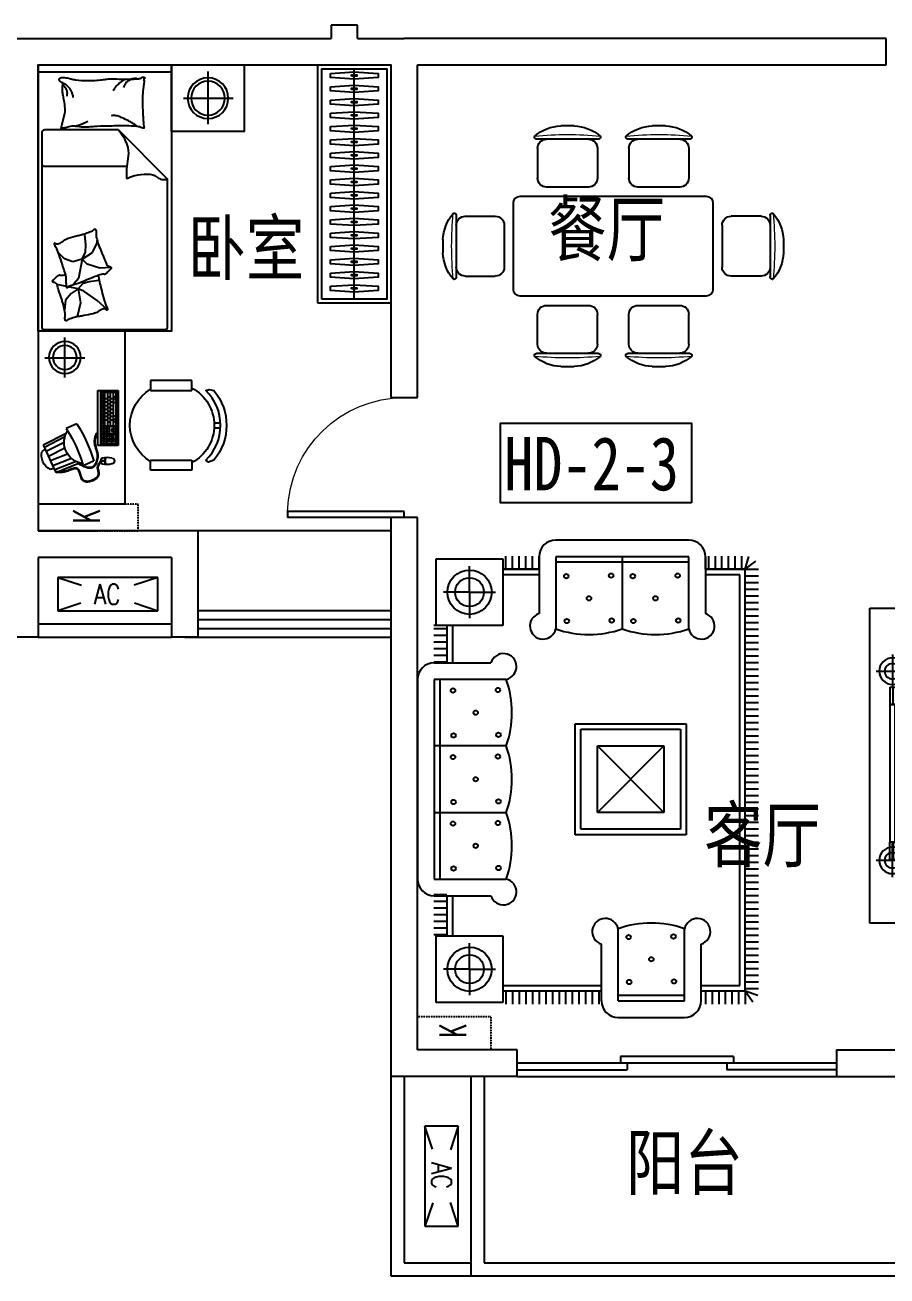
# Model space of a CAD drawing. Extents: x 4672755 to 4700405, y -995504 to -977404.
# Drawn here: x 4680655 to 4687134, y -995504 to -986104 of the extents above; entities that cross this region are included whole.
import ezdxf

# ---------------------------------------------------------------- set-up
doc = ezdxf.new("R2010")
doc.units = 0
doc.header["$MEASUREMENT"] = 0
doc.linetypes.add('DASH', pattern=[0.35, 0.25, -0.1])
doc.linetypes.add('DASHED', pattern=[0.75, 0.5, -0.25])
doc.layers.get('0').update_dxf_attribs({"linetype": 'CONTINUOUS'})
for name, color, linetype in [('BATH', 8, 'CONTINUOUS'), ('FUR', 8, 'CONTINUOUS'), ('FURN', 8, 'CONTINUOUS'), ('Furniture(家具)', 8, 'CONTINUOUS'), ('KTIAO', 124, 'CONTINUOUS'), ('WALL', 2, 'CONTINUOUS'), ('WINDOW', 4, 'CONTINUOUS'), ('家具示意', 8, 'CONTINUOUS'), ('文字注明', 211, 'CONTINUOUS'), ('空调示意', 40, 'CONTINUOUS')]:
    doc.layers.add(name, color=color, linetype=linetype)
doc.layers.add('文字标注', color=121, linetype='CONTINUOUS', lineweight=0)
doc.styles.add('-黑体', font='simhei.ttf', dxfattribs={"width": 0.8})
doc.styles.add('DIM_FONT', font='SIMPLEX.shx', dxfattribs={"width": 0.8})
doc.styles.add('HZ', font='txt', dxfattribs={"bigfont": 'hztxt'})

# ---------------------------------------------------------------- blocks, each defined once
blk = doc.blocks.new('A$C74D928BD')
at = {"layer": 'WINDOW'}
for p, q in [((1625, 100), (775, 100)), ((775, 100), (775, 50)), ((1625, 100), (1625, 50)), ((2400, 50), (0, 50)), ((0, 0), (825, 0)), ((825, 50), (825, 0)), ((1575, 50), (1575, 0)), ((2400, 0), (1575, 0))]:
    blk.add_line(p, q, dxfattribs=at)
blk = doc.blocks.new('A$C04A21AEC')
at = {"layer": '家具示意'}
for p, q in [((500, 550), (0, 550)), ((0, 550), (0, 0)), ((500, 0), (500, 550)), ((250, 459.6), (250, 85.7)), ((50.4, 275), (444.8, 275)), ((500, 0), (0, 0))]:
    blk.add_line(p, q, dxfattribs=at)
for radius in [153, 127.5]:
    blk.add_circle((250, 275), radius, dxfattribs=at)
blk = doc.blocks.new('A$C42A94E56')
at = {"layer": 'KTIAO', "linetype": 'DASH', "ltscale": 0.5}
for p, q in [((749.7, 199.9), (0, 199.9)), ((0, 199.9), (0, 0)), ((749.7, 0), (749.7, 199.9)), ((0, 0), (749.7, 0))]:
    blk.add_line(p, q, dxfattribs=at)
at = {"layer": 'KTIAO', "linetype": 'DASH', "ltscale": 0.5, "style": 'HZ', "width": 0.6}
blk.add_text('K', height=200, rotation=90, dxfattribs=at).set_placement((461.4, 57.2))
blk = doc.blocks.new('A$C6C2E2F88')
at = {"layer": '家具示意'}
for p, q in [((489, 610), (505, 636)), ((358, 434), (456, 625)), ((387, 445), (475, 616)), ((433, 451), (510, 600)), ((456, 625), (489, 610)), ((481, 444), (552, 581)), ((489, 610), (650, 536)), ((530, 422), (587, 565)), ((567, 390), (629, 546)), ((592, 352), (663, 530)), ((650, 536), (659, 566)), ((650, 536), (683, 521)), ((278, 344), (318, 433)), ((683, 521), (603, 322)), ((589, 205), (628, 292)), ((0, 170), (0, 0)), ((460, 170), (0, 170)), ((10, 145), (10, 15)), ((450, 145), (10, 145)), ((15, 140), (15, 120)), ((35, 140), (15, 140)), ((35, 120), (15, 120)), ((15, 112), (15, 20)), ((295, 112), (15, 112)), ((35, 140), (35, 120)), ((129, 140), (50, 140)), ((50, 140), (50, 120)), ((129, 120), (50, 120)), ((66, 112), (66, 89)), ((70, 120), (70, 140)), ((89, 120), (89, 140)), ((95, 112), (95, 89)), ((109, 120), (109, 140)), ((125, 112), (125, 89)), ((129, 120), (129, 140)), ((135, 120), (135, 140)), ((210, 140), (135, 140)), ((210, 120), (135, 120)), ((154, 120), (154, 140)), ((155, 112), (155, 89)), ((174, 120), (174, 140)), ((185, 112), (185, 89)), ((194, 120), (194, 140)), ((210, 120), (210, 140)), ((215, 112), (215, 89)), ((216, 120), (216, 140)), ((295, 140), (216, 140)), ((295, 120), (216, 120)), ((236, 120), (236, 140)), ((244, 112), (244, 89)), ((256, 120), (256, 140)), ((275, 120), (275, 140)), ((295, 140), (295, 120)), ((295, 112), (295, 20)), ((362, 140), (298, 140)), ((298, 140), (298, 120)), ((362, 120), (298, 120)), ((298, 112), (298, 20)), ((362, 112), (298, 112)), ((319, 120), (319, 140)), ((319, 75), (319, 112)), ((341, 120), (341, 140)), ((341, 75), (341, 112)), ((362, 120), (362, 140)), ((362, 20), (362, 112)), ((445, 140), (365, 140)), ((365, 120), (365, 140)), ((445, 120), (365, 120)), ((365, 20), (365, 112)), ((445, 112), (365, 112)), ((369, 134), (369, 136)), ((369, 136), (376, 136)), ((376, 134), (369, 134)), ((376, 136), (376, 134)), ((385, 38), (385, 112)), ((392, 120), (392, 140)), ((395, 134), (395, 136)), ((395, 136), (403, 136)), ((403, 134), (395, 134)), ((403, 136), (403, 134)), ((405, 20), (405, 112)), ((418, 120), (418, 140)), ((422, 134), (422, 136)), ((422, 136), (429, 136)), ((429, 134), (422, 134)), ((425, 20), (425, 112)), ((429, 136), (429, 134)), ((445, 120), (445, 140)), ((445, 20), (445, 112)), ((450, 15), (450, 145)), ((460, 0), (460, 170)), ((586, 109), (586, 141)), ((589, 109), (589, 141)), ((10, 15), (450, 15)), ((15, 89), (295, 89)), ((15, 66), (295, 66)), ((15, 43), (295, 43)), ((15, 20), (295, 20)), ((52, 89), (52, 66)), ((52, 43), (52, 20)), ((66, 66), (66, 43)), ((72, 43), (72, 20)), ((81, 89), (81, 66)), ((95, 66), (95, 43)), ((99, 43), (99, 20)), ((111, 89), (111, 66)), ((125, 66), (125, 43)), ((141, 89), (141, 66)), ((155, 66), (155, 43)), ((171, 89), (171, 66)), ((185, 66), (185, 43)), ((201, 89), (201, 66)), ((211, 43), (211, 20)), ((215, 66), (215, 43)), ((230, 89), (230, 66)), ((238, 43), (238, 20)), ((244, 66), (244, 43)), ((258, 43), (258, 20)), ((260, 89), (260, 66)), ((298, 94), (362, 94)), ((298, 75), (362, 75)), ((298, 38), (362, 38)), ((298, 20), (362, 20)), ((319, 20), (319, 57)), ((319, 57), (341, 57)), ((341, 20), (341, 57)), ((365, 94), (445, 94)), ((365, 75), (425, 75)), ((365, 57), (445, 57)), ((365, 38), (425, 38)), ((365, 20), (445, 20)), ((0, 0), (460, 0))]:
    blk.add_line(p, q, dxfattribs=at)
for centre, radius, start, end in [((539, 506), 134, 26.4316, 104.5007), ((939, 1383), 1135, 236.8118, 237.8699), ((433, 274), 177, 115.0885, 123.292), ((939, 1383), 1135, 237.8699, 253.0624), ((433, 274), 177, 15.8439, 115.0885), ((900, 1296), 1135, 236.8499, 254.0825), ((433, 274), 177, 7.6403, 15.8439), ((939, 1383), 1135, 253.0624, 254.0825), ((744, 95), 187, 168.5569, 193.4476), ((588, 42), 67.3, 91.2769, 116.4315), ((588, 42), 64.3, 62.1238, 117.8762), ((571, 130), 10, 100.7151, 168.5569), ((588, 42), 99.3, 79.2849, 100.7151), ((588, 42), 67.3, 63.5685, 88.7231), ((604, 130), 10, 11.4431, 79.2849), ((431, 95), 187, 346.5524, 11.4431), ((588, 57), 25.6, 192.6804, 347.3196)]:
    blk.add_arc(centre, radius, start, end, dxfattribs=at)
for points, knots in [([(587, 144), (592, 148), (598, 153), (608, 161), (614, 165), (623, 170), (627, 172), (633, 173), (634, 174), (638, 174), (639, 174), (642, 175), (643, 175), (648, 174), (651, 174), (656, 173), (659, 172), (666, 171), (671, 170), (680, 167), (684, 167), (690, 166), (692, 166), (695, 166), (697, 166), (702, 167), (705, 168), (711, 170), (715, 172), (721, 176), (724, 179), (733, 188), (739, 195), (748, 211), (752, 220), (757, 238), (759, 247), (759, 261), (759, 266), (757, 276), (755, 280), (752, 285), (752, 287), (750, 289), (749, 290), (747, 293), (744, 294), (740, 298), (737, 299), (729, 304), (723, 306), (710, 311), (703, 313), (690, 317), (683, 319), (673, 323), (669, 324), (663, 328), (660, 329), (657, 333), (655, 334), (653, 337), (652, 338), (651, 340), (650, 341), (649, 345), (648, 347), (648, 353), (648, 355), (648, 361), (648, 364), (650, 373), (652, 380), (656, 393), (659, 400), (664, 413), (667, 420), (670, 430), (671, 433), (673, 439), (673, 442), (676, 451), (677, 457), (679, 474), (680, 485), (680, 502), (680, 508), (680, 514)], [0, 0, 0, 0, 18.799562, 18.799562, 37.599123, 37.599123, 49.848351, 49.848351, 55.477294, 55.477294, 59.685352, 59.685352, 63.89341, 63.89341, 72.309527, 72.309527, 80.725643, 80.725643, 94.051618, 94.051618, 107.377593, 107.377593, 113.652762, 113.652762, 118.046775, 118.046775, 129.16993, 129.16993, 140.293086, 140.293086, 151.416241, 151.416241, 174.692741, 174.692741, 197.969241, 197.969241, 221.245741, 221.245741, 236.248425, 236.248425, 251.251108, 251.251108, 255.661667, 255.661667, 260.072226, 260.072226, 268.893345, 268.893345, 277.714463, 277.714463, 296.396354, 296.396354, 315.078244, 315.078244, 333.760135, 333.760135, 345.970968, 345.970968, 355.998234, 355.998234, 362.995963, 362.995963, 367.636565, 367.636565, 372.277166, 372.277166, 381.438127, 381.438127, 390.599087, 390.599087, 399.760047, 399.760047, 418.320442, 418.320442, 436.880837, 436.880837, 455.441233, 455.441233, 463.908402, 463.908402, 472.375571, 472.375571, 489.309909, 489.309909, 523.178586, 523.178586, 542.475868, 542.475868, 542.475868, 542.475868]), ([(592, 141), (597, 146), (602, 150), (611, 157), (615, 160), (623, 165), (627, 166), (633, 168), (635, 169), (639, 169), (640, 169), (643, 170), (645, 170), (649, 169), (651, 169), (655, 168), (657, 168), (663, 166), (667, 165), (675, 164), (678, 163), (685, 162), (688, 161), (693, 161), (695, 161), (699, 161), (701, 162), (704, 162), (706, 163), (712, 165), (717, 168), (726, 174), (730, 178), (738, 186), (742, 191), (748, 201), (751, 207), (756, 218), (759, 224), (762, 236), (763, 242), (764, 253), (765, 259), (764, 270), (762, 275), (760, 282), (759, 285), (756, 289), (755, 290), (753, 293), (752, 294), (748, 298), (745, 300), (737, 305), (732, 308), (721, 312), (716, 314), (705, 318), (699, 319), (688, 323), (683, 324), (675, 327), (671, 329), (666, 332), (663, 333), (660, 336), (659, 337), (658, 339), (657, 339), (656, 341), (656, 341), (655, 343), (655, 343), (654, 346), (654, 347), (653, 351), (653, 353), (653, 357), (653, 359), (654, 366), (655, 371), (658, 381), (660, 387), (664, 398), (666, 404), (669, 413), (671, 417), (673, 424), (674, 427), (676, 432), (677, 435), (678, 439), (678, 441), (680, 448), (681, 452), (683, 465), (684, 473), (685, 494), (685, 508), (685, 521)], [1.931725, 1.931725, 1.931725, 1.931725, 19.71024, 19.71024, 35.134556, 35.134556, 47.432363, 47.432363, 56.272423, 56.272423, 59.54149, 59.54149, 66.079623, 66.079623, 72.617756, 72.617756, 79.155889, 79.155889, 91.154885, 91.154885, 101.093182, 101.093182, 111.031478, 111.031478, 116.460985, 116.460985, 121.485576, 121.485576, 126.510167, 126.510167, 141.20371, 141.20371, 155.897253, 155.897253, 170.590796, 170.590796, 185.28434, 185.28434, 199.977883, 199.977883, 214.671426, 214.671426, 229.364969, 229.364969, 244.058512, 244.058512, 251.391566, 251.391566, 256.732702, 256.732702, 262.073837, 262.073837, 272.756108, 272.756108, 288.204107, 288.204107, 303.652106, 303.652106, 319.100106, 319.100106, 334.548105, 334.548105, 345.454369, 345.454369, 356.360633, 356.360633, 361.894987, 361.894987, 365.361224, 365.361224, 368.82746, 368.82746, 372.293697, 372.293697, 379.596356, 379.596356, 386.899014, 386.899014, 394.201673, 394.201673, 409.771935, 409.771935, 425.342197, 425.342197, 440.912459, 440.912459, 450.999629, 450.999629, 459.675979, 459.675979, 465.748145, 465.748145, 471.820312, 471.820312, 483.964645, 483.964645, 508.253312, 508.253312, 550.069326, 550.069326, 550.069326, 550.069326]), ([(349, 170), (363, 187), (371, 190), (389, 195), (400, 197), (415, 199), (419, 200), (428, 200), (431, 200), (437, 200), (440, 199), (445, 199), (447, 198), (454, 197), (459, 196), (472, 192), (481, 189), (499, 183), (509, 180), (523, 177), (527, 176), (536, 175), (540, 175), (555, 175), (565, 176), (586, 180), (596, 183), (611, 190), (617, 193), (627, 200), (631, 204), (635, 210), (637, 212), (639, 216), (641, 219), (643, 224), (643, 227), (644, 234), (644, 239), (643, 248), (643, 253), (640, 263), (638, 269), (631, 285), (626, 296), (615, 314), (611, 322), (606, 329)], [0.275808, 0.275808, 0.275808, 0.275808, 24.067555, 24.067555, 56.307513, 56.307513, 71.071237, 71.071237, 82.794805, 82.794805, 90.521159, 90.521159, 98.247513, 98.247513, 113.700221, 113.700221, 142.151154, 142.151154, 170.602086, 170.602086, 183.588955, 183.588955, 195.23744, 195.23744, 222.409198, 222.409198, 249.580957, 249.580957, 269.207454, 269.207454, 285.208602, 285.208602, 293.184931, 293.184931, 302.693087, 302.693087, 312.201243, 312.201243, 327.763573, 327.763573, 343.325903, 343.325903, 358.888233, 358.888233, 390.653992, 390.653992, 411.559998, 411.559998, 411.559998, 411.559998]), ([(356, 170), (357, 172), (358, 173), (362, 177), (364, 179), (368, 182), (369, 183), (372, 184), (373, 185), (376, 186), (377, 186), (379, 187), (379, 187), (380, 187), (381, 187), (382, 188), (383, 188), (387, 189), (389, 189), (395, 191), (399, 192), (411, 194), (419, 195), (430, 195), (433, 195), (438, 195), (441, 194), (447, 193), (452, 192), (460, 190), (465, 189), (474, 186), (479, 185), (491, 181), (499, 178), (514, 174), (522, 172), (532, 171), (535, 170), (540, 170), (543, 170), (549, 170), (554, 170), (566, 171), (574, 172), (590, 176), (597, 178), (611, 184), (618, 188), (628, 195), (632, 198), (637, 203), (638, 205), (641, 209), (642, 210), (643, 213), (644, 214), (646, 219), (647, 222), (649, 228), (649, 231), (649, 238), (649, 241), (648, 249), (647, 255), (644, 265), (642, 271), (638, 282), (635, 287), (629, 301), (624, 309), (616, 322), (613, 327), (611, 332)], [1.794737, 1.794737, 1.794737, 1.794737, 4.340011, 4.340011, 9.758947, 9.758947, 14.015114, 14.015114, 18.271281, 18.271281, 22.527447, 22.527447, 24.13165, 24.13165, 25.735853, 25.735853, 28.944258, 28.944258, 35.361068, 35.361068, 48.19469, 48.19469, 73.861932, 73.861932, 84.279576, 84.279576, 92.130886, 92.130886, 106.909868, 106.909868, 121.68885, 121.68885, 136.467832, 136.467832, 161.092405, 161.092405, 181.592394, 181.592394, 189.981221, 189.981221, 195.430603, 195.430603, 207.246608, 207.246608, 227.325201, 227.325201, 247.403793, 247.403793, 267.482386, 267.482386, 281.085462, 281.085462, 288.538162, 288.538162, 293.465442, 293.465442, 298.392722, 298.392722, 308.247282, 308.247282, 318.101842, 318.101842, 327.956402, 327.956402, 343.666384, 343.666384, 359.376366, 359.376366, 375.086349, 375.086349, 397.824415, 397.824415, 411.559998, 411.559998, 411.559998, 411.559998])]:
    blk.add_open_spline(points, degree=3, knots=knots, dxfattribs=at)
blk = doc.blocks.new('A$C7D7A3CEF')
at = {"layer": '家具示意'}
for p, q in [((152.8, 299.9), (152.8, 0)), ((300, 150), (0, 150))]:
    blk.add_line(p, q, dxfattribs=at)
for radius in [120, 90]:
    blk.add_circle((150, 150), radius, dxfattribs=at)
blk = doc.blocks.new('A$C6465327B')
at = {"layer": '家具示意'}
for p, q in [((0, 260), (0, 572.3)), ((0, 572.3), (76.2, 572.3)), ((76.2, 572.3), (76.2, 260)), ((674.7, 572.3), (598.5, 572.3)), ((598.5, 572.3), (598.5, 260)), ((674.7, 260), (674.7, 572.3)), ((76.2, 260), (0, 260)), ((598.5, 260), (674.7, 260)), ((319.3, 92.9), (319.3, 45.3)), ((355.4, 92.9), (355.4, 45.3))]:
    blk.add_line(p, q, dxfattribs=at)
blk.add_lwpolyline([(598.7, 155.5, -0.423227), (76, 155.5), (68.1, 129.3), (76, 94.4, 0.361278), (598.7, 94.4), (614.5, 134.5)], format="xyb", close=True, dxfattribs=at)
for start, end in [(31.07619, 148.92381), (208.05345, 331.94655)]:
    blk.add_arc((337.3, 408.9), 316.6, start, end, dxfattribs=at)
blk = doc.blocks.new('A$C367E6596')
at = {"layer": '家具示意'}
for p, q in [((0, 1947.6), (1000, 1947.6)), ((602.6, 1511.5), (45.8, 1511.5)), ((602.6, 1511.5), (971.6, 1141.7)), ((25.8, 1491.5), (25.8, 32.2)), ((45.8, 1238.9), (664.4, 1238.9)), ((971.6, 32.2), (971.6, 1141.7)), ((349.4, 727), (344.5, 730)), ((356.6, 647.7), (349.4, 727)), ((407, 589.6), (443.4, 662.5)), ((443.4, 662.5), (442.3, 681.9)), ((196.2, 543.7), (149.8, 590.5)), ((328.4, 540.9), (354.8, 592.6)), ((328.4, 540.9), (407, 589.6)), ((354.8, 592.6), (356.6, 647.7)), ((260.6, 521.7), (196.2, 543.7)), ((328.4, 540.9), (260.6, 521.7)), ((328.4, 540.9), (301, 394.1)), ((366.5, 501.8), (328.4, 540.9)), ((462.1, 473.1), (366.5, 501.8)), ((545.3, 477.3), (462.1, 473.1)), ((301, 394.1), (268.9, 356.7)), ((383.2, 372.5), (455.4, 382.3)), ((213.5, 335.7), (138.8, 351.4)), ((245.7, 282.4), (203.5, 233.5)), ((299.3, 317.6), (225.1, 333.2)), ((299.3, 317.6), (245.7, 282.4)), ((268.9, 356.7), (261.2, 347.7)), ((299.3, 317.6), (336.2, 360.5)), ((299.3, 317.6), (316, 213)), ((342.2, 299.7), (299.3, 317.6)), ((336.2, 360.5), (383.2, 372.5)), ((441.2, 231.2), (342.2, 299.7)), ((203.5, 233.5), (197.3, 159.5)), ((316, 213), (292.8, 107.7)), ((518.8, 161.1), (441.2, 231.2)), ((45.8, 12.2), (951.6, 12.2))]:
    blk.add_line(p, q, dxfattribs=at)
blk.add_lwpolyline([(0, 0), (0, 2000), (1000, 2000), (1000, 0)], close=True, dxfattribs=at)
for points in [[(185.1, 1866.4, -0.263368), (157.1, 1885.2, -0.494818), (166.3, 1903.9, -0.049225), (184, 1905.7, -0.036831), (207.6, 1903.9, -0.031893), (245.6, 1895.8, 0.035782), (279.5, 1888.8, 0.032941), (369.2, 1882.9, 0.026564), (480.4, 1888.8, 0.017905), (517.9, 1894.2, -0.033397), (538.1, 1896.4, -0.03204), (575.2, 1895.7, 0.018442), (639.5, 1892.7, 0.010837), (704.3, 1893.4, 0.014624), (752.2, 1896.4, 0.111249), (774.7, 1903.7, -0.153708), (791.6, 1907.7, -0.076444), (799.1, 1906, -0.215512), (801, 1903.9, -0.585858), (798.4, 1900.9, 0.363489), (793.5, 1898.3, 0.191716), (793.4, 1886.8, -0.129675), (795.4, 1870.1, -0.01735), (792.4, 1853.3, 0.019326), (789.8, 1838.2, 0.018818), (783.1, 1769.9, 0.021828), (782.2, 1710.6, 0.006204), (783.6, 1676.8, 0.001963), (789.8, 1569.9, 0.028341), (794, 1533.8, -0.117014), (793.5, 1524.9, -0.36606), (792.1, 1523.9, -0.03973), (778.5, 1526.7, -0.048309), (764.7, 1532.2, 0.062981), (754.1, 1536.1, 0.04058), (730.7, 1539.5, 0.014345), (663.9, 1541.7, 0.005484), (538.5, 1541, 0.007153), (442.3, 1538, 0.008762), (399.8, 1535.3, -0.008153), (354.1, 1532.4, -0.06251), (297, 1536.8, 0.078669), (251.4, 1538.8, 0.047825), (229, 1534.1, -0.034494), (198.2, 1526.7, -0.023571), (172.9, 1523.7, -0.510228), (171.9, 1524.9), (179.4, 1554.9), (200.1, 1637.4, 0.073041), (202.1, 1657, 0.023305), (196.3, 1718.1, 0.018299), (192.3, 1741, -0.01097), (184.9, 1779, -0.042281), (182, 1813.3, -0.027201), (184.9, 1866.7)], [(658.9, 1892.6, 0.027842), (635.2, 1882, 0.048685), (622.6, 1873.9, 0.023666), (594.7, 1849.5, 0.031223), (575.7, 1828.9, 0.046801), (570.6, 1821.2, 0.023191), (562.5, 1804.5)], [(740.9, 1898.3, 0.088153), (706.4, 1894.8, 0.088153), (675.2, 1879.5, 0.077547), (653.6, 1857.9, 0.077547), (639.5, 1830.7)], [(183.4, 1850.4, -0.05369), (197.6, 1837.4, -0.070312), (205.7, 1825.1, -0.015448), (209.5, 1816.6, -0.013244), (213.2, 1806.3, -0.082127), (216.2, 1788.3, -0.064164), (213.2, 1765.1)], [(184.9, 1866.4, -0.077379), (219.7, 1841.1, -0.077379), (245.2, 1806.3, -0.047525), (255.1, 1781.7, -0.047525), (260.2, 1755.7)], [(744.7, 1538, 0.016108), (705.8, 1564.2, 0.024599), (679, 1579.3, 0.009477), (629.9, 1602.6, 0.015937), (600.1, 1614.9, 0.072521), (583.7, 1618.5, 0.033339), (547.5, 1618.7)], [(275.5, 1539.5, 0.009729), (302.8, 1548.5, 0.009729), (329.7, 1558.6, 0.007971), (351.4, 1567.7, 0.007971), (372.9, 1577.4)], [(602.6, 1511.5, -0.085272), (665.9, 1401.4, -0.124044), (675.2, 1313.8), (661.5, 1218.4), (663.3, 1145.9)], [(663.3, 1145.9, -0.027362), (701.8, 1162.3, -0.040834), (728.9, 1169.7, -0.038441), (816.6, 1179.2, -0.076528), (860.7, 1173.9, -0.103649), (888.2, 1159.5, 0.093398), (918.4, 1143, 0.072727), (940.5, 1139.2, 0.052315), (971.6, 1141.7)], [(450.3, 418.6, 0.025626), (451.8, 409.2, 0.0108), (476.4, 303.3, 0.00456), (495.4, 231.5, 0.01125), (504.1, 202.6, 0.069394), (511.7, 186.8, -0.079756), (518.1, 173, -0.106399), (518.8, 161.1, -0.328642), (515.8, 158.2, -0.299547), (510.8, 160.5, 0.189917), (504.1, 165.5, 0.033518), (496, 167.1, 0.075627), (492.4, 167, 0.053489), (485.9, 165.2, 0.017838), (467.6, 157, 0.038394), (447.1, 144.9, -0.059529), (433.5, 137.6, -0.035943), (411.9, 131, -0.011245), (341.4, 116.2, -0.006203), (309.2, 110.7, 0.010783), (290.6, 107.3, 0.019485), (279.8, 104.6, 0.005062), (238.4, 92.3, 0.101392), (217.2, 80.7, -0.223768), (206.1, 77.7, -0.25558), (202.7, 80.5, -0.081563), (199.7, 93.3, -0.071805), (200.7, 107, 0.069985), (201.8, 121, 0.03546), (195.4, 169.3, 0.029432), (180.3, 226, 0.001554), (171.1, 253.5, -0.00152), (161.6, 281.6, -0.004735), (152.3, 310.7, 0.00382), (140.8, 346.8, 0.296001), (116.5, 366.4, -0.649774), (110.7, 384.1, -0.02319), (114.7, 387.4, 0.0288), (117.9, 390.1, 0.005727), (123, 394.9, -0.004358), (129.6, 401.3, -0.027528), (144.1, 413.8, -0.046214), (153.8, 419.8, -0.194121), (167.3, 421, 0.133719), (186.6, 420.3, 0.005779), (204.6, 424.8, 0.008882)]]:
    blk.add_lwpolyline(points, format="xyb", dxfattribs=at)
blk.add_lwpolyline([(395.4, 749, 0.101392), (415.7, 762.2, -0.223768), (426.5, 766, -0.25558), (430.2, 763.5, -0.081563), (434.2, 750.9, -0.071805), (434.2, 737.3, 0.069985), (434.1, 723.2, 0.03546), (444.2, 675.5, 0.029432), (463.7, 620.2, 0.001554), (475, 593.4, -0.00152), (486.5, 566.1, -0.004735), (498, 537.8, 0.00382), (512.3, 502.7, 0.296001), (538, 485, -0.649774), (545.1, 467.8, -0.02319), (541.4, 464.3, 0.0288), (538.4, 461.3, 0.005727), (533.8, 456.1, -0.004358), (527.7, 449.2, -0.027528), (514.1, 435.7, -0.046214), (504.9, 428.9, -0.194121), (491.5, 426.8, 0.133719), (472.3, 425.9, 0.011505), (437.3, 413.9, 0.008882), (392.6, 396.5, 0.012426), (335.7, 371.4, -0.033612), (314.2, 363.1), (267.8, 348.5), (232, 337.2, 0.224341), (220.4, 326.5, -0.722772), (213.3, 326.9, -0.103513), (213.2, 330, 0.053465), (213.5, 335.7, 0.030109), (211.3, 354.4, -0.031436), (209.2, 372.3, -0.05324), (209.9, 384.4, 0.05518), (210.5, 396.1, 0.056271), (207, 416.7, 0.0108), (174.3, 520.4, 0.00456), (149.8, 590.5, 0.01125), (139, 618.7, 0.069394), (130.2, 633.8, -0.079756), (122.8, 647.1, -0.106399), (121.2, 658.9, -0.328642), (123.9, 662.1, -0.299547), (129.1, 660.1, 0.189917), (136.1, 655.7, 0.033518), (144.3, 654.7, 0.075627), (148, 655, 0.053489), (154.3, 657.4, 0.017838), (171.9, 667, 0.038394), (191.4, 680.6, -0.059529), (204.4, 688.9, -0.035943), (225.4, 697.2, -0.011245), (294.6, 717.2, -0.006203), (326.3, 725.3, 0.010783), (344.5, 730, 0.019485), (355.2, 733.5, 0.005062)], format="xyb", close=True, dxfattribs=at)
for centre, start, end in [((45.8, 1491.5), 90, 180), ((45.8, 1258.9), 180, 270), ((45.8, 32.2), 180, 270), ((951.6, 32.2), 270, 0)]:
    blk.add_arc(centre, 20, start, end, dxfattribs=at)
at = {"layer": '家具示意', "style": 'DIM_FONT', "width": 0.8, "flags": 9}
for tag in ['YSIZE', 'XSIZE']:
    blk.add_attdef(tag, (0, 2000), '', height=0.5, dxfattribs=at)
blk = doc.blocks.new('A$C31840BCA')
at = {"layer": 'FUR'}
for p, q in [((300.1, 2366.9), (0.1, 2366.9)), ((0.1, 2366.9), (0.1, 0)), ((300.1, 0), (300.1, 2366.9)), ((131.2, 2020.4), (131.2, 1770.6)), ((252.3, 1893.6), (7.7, 1893.6)), ((105.3, 1767.4), (60.3, 1750.2)), ((60.3, 1750.2), (60.3, 1669)), ((105.3, 1774.6), (105.3, 1644.6)), ((150.3, 1774.5), (105.3, 1774.6)), ((126.7, 1774.6), (126.6, 1644.6)), ((150.3, 1774.5), (150.3, 1644.5)), ((105.3, 1651.7), (60.3, 1669)), ((75.3, 1644.6), (75, 609.6)), ((75.3, 1644.6), (150.3, 1644.5)), ((150.3, 1644.5), (105.3, 1644.6)), ((112.9, 1644.6), (112.6, 609.6)), ((150.3, 1644.5), (150, 609.5)), ((62.2, 1596), (0.3, 1531.3)), ((62.2, 1596), (61.9, 658.1)), ((75.3, 1596), (62.2, 1596)), ((61.9, 658.1), (0, 722.9)), ((75, 658.1), (61.9, 658.1)), ((59.9, 504), (60, 585.2)), ((105, 602.4), (60, 585.2)), ((75, 609.6), (150, 609.5)), ((104.9, 479.6), (105, 609.6)), ((150, 609.5), (105, 609.6)), ((126.2, 479.6), (126.3, 609.6)), ((131.2, 346.4), (131.2, 596.2)), ((149.9, 479.5), (150, 609.5)), ((252.3, 473.2), (7.7, 473.2)), ((104.9, 486.7), (59.9, 504)), ((149.9, 479.5), (104.9, 479.6)), ((0.1, 0), (300.1, 0))]:
    blk.add_line(p, q, dxfattribs=at)
for centre, radius in [((130.5, 1894.3), 99.8), ((131.2, 1893.6), 58), ((130.5, 472.6), 99.8), ((131.2, 473.2), 58)]:
    blk.add_circle(centre, radius, dxfattribs=at)
blk = doc.blocks.new('A$C6CA9292A')
at = {"layer": 'FURN'}
for p, q in [((2038.7, 3587), (1038.7, 3587)), ((140.9, 2945.7), (140.9, 3445.7)), ((140.9, 3445.7), (640.9, 3445.7)), ((390.9, 3195.7), (390.9, 3390.8)), ((640.9, 3445.7), (640.9, 2945.7)), ((663.3, 3367.5), (663.3, 3467.5)), ((713.3, 3367.5), (713.3, 3467.5)), ((763.3, 3367.5), (763.3, 3467.5)), ((813.3, 3367.5), (813.3, 3467.5)), ((863.3, 3367.5), (863.3, 3467.5)), ((913.3, 3367.5), (913.3, 3467.5)), ((913.7, 3462), (913.7, 3035.3)), ((2038.7, 3462), (1038.7, 3462)), ((1038.7, 3462), (1038.7, 2920.3)), ((2038.7, 3420.3), (1038.7, 3420.3)), ((1538.7, 3462), (1538.7, 2920.3)), ((2038.7, 2920.3), (2038.7, 3462)), ((2163.3, 3367.5), (2163.3, 3467.5)), ((2163.7, 3462), (2163.7, 3035.3)), ((2188.3, 3367.5), (2188.3, 3467.5)), ((2238.3, 3367.5), (2238.3, 3467.5)), ((2288.3, 3367.5), (2288.3, 3467.5)), ((2338.3, 3367.5), (2338.3, 3467.5)), ((2388.3, 3367.5), (2388.3, 3467.5)), ((2438.3, 3367.5), (2438.3, 3467.5)), ((2463.3, 3367.5), (2489.1, 3464.1)), ((2463.3, 3367.5), (2542.6, 3428.4)), ((640.9, 3367.5), (913.7, 3367.5)), ((913.7, 3367.5), (640.9, 3367.5)), ((913.7, 3325.8), (640.9, 3325.8)), ((2163.7, 3367.5), (2463.3, 3367.5)), ((2463.3, 3367.5), (2163.7, 3367.5)), ((2421.6, 3325.8), (2163.7, 3325.8)), ((2421.6, 241.4), (2421.6, 3325.8)), ((2463.3, 199.8), (2463.3, 3367.5)), ((2463.3, 3367.5), (2563.3, 3367.5)), ((2463.3, 3317.5), (2563.3, 3317.5)), ((2463.3, 3267.5), (2563.3, 3267.5)), ((2463.3, 3217.5), (2563.3, 3217.5)), ((390.9, 3195.7), (195.8, 3195.7)), ((390.9, 3195.7), (586, 3195.7)), ((390.9, 3195.7), (390.9, 3000.6)), ((2463.3, 3167.5), (2563.3, 3167.5)), ((2463.3, 3117.5), (2563.3, 3117.5)), ((2463.3, 3067.5), (2563.3, 3067.5)), ((2463.3, 3017.5), (2563.3, 3017.5)), ((221.3, 2945.7), (121.3, 2945.7)), ((221.3, 2920.7), (121.3, 2920.7)), ((640.9, 2945.7), (140.9, 2945.7)), ((221.3, 2945.7), (221.3, 2665.1)), ((262.9, 2945.7), (262.9, 2665.1)), ((2463.3, 2967.5), (2563.3, 2967.5)), ((2463.3, 2917.5), (2563.3, 2917.5)), ((221.3, 2870.7), (121.3, 2870.7)), ((221.3, 2820.7), (121.3, 2820.7)), ((2463.3, 2867.5), (2563.3, 2867.5)), ((221.3, 2770.7), (121.3, 2770.7)), ((2463.3, 2817.5), (2563.3, 2817.5)), ((2463.3, 2767.5), (2563.3, 2767.5)), ((221.3, 2720.7), (121.3, 2720.7)), ((221.3, 2670.7), (121.3, 2670.7)), ((125, 2665.1), (551.7, 2665.1)), ((2463.3, 2717.5), (2563.3, 2717.5)), ((2463.3, 2667.5), (2563.3, 2667.5)), ((0, 2540.1), (0, 1040.1)), ((666.7, 2540.1), (125, 2540.1)), ((125, 2540.1), (125, 1040.1)), ((166.7, 2540.1), (166.7, 1040.1)), ((2463.3, 2617.5), (2563.3, 2617.5)), ((2463.3, 2567.5), (2563.3, 2567.5)), ((2463.3, 2517.5), (2563.3, 2517.5)), ((2463.3, 2467.5), (2563.3, 2467.5)), ((2463.3, 2417.5), (2563.3, 2417.5)), ((2463.3, 2367.5), (2563.3, 2367.5)), ((2463.3, 2317.5), (2563.3, 2317.5)), ((2463.3, 2267.5), (2563.3, 2267.5)), ((1185.6, 2206.9), (2018.9, 2206.9)), ((1185.6, 1373.5), (1185.6, 2206.9)), ((1227.2, 2165.2), (1977.2, 2165.2)), ((1227.2, 1415.2), (1227.2, 2165.2)), ((1977.2, 2165.2), (1977.2, 1415.2)), ((2018.9, 2206.9), (2018.9, 1373.5)), ((2463.3, 2217.5), (2563.3, 2217.5)), ((2463.3, 2167.5), (2563.3, 2167.5)), ((2463.3, 2117.5), (2563.3, 2117.5)), ((666.7, 2040.1), (125, 2040.1)), ((1352.2, 2040.2), (1852.2, 2040.2)), ((1352.2, 1540.2), (1352.2, 2040.2)), ((1352.2, 2040.2), (1852.2, 1540.2)), ((1352.2, 1540.2), (1852.2, 2040.2)), ((1852.2, 2040.2), (1852.2, 1540.2)), ((2463.3, 2067.5), (2563.3, 2067.5)), ((2463.3, 2017.5), (2563.3, 2017.5)), ((2463.3, 1967.5), (2563.3, 1967.5)), ((2463.3, 1917.5), (2563.3, 1917.5)), ((2463.3, 1867.5), (2563.3, 1867.5)), ((2463.3, 1817.5), (2563.3, 1817.5)), ((2463.3, 1767.5), (2563.3, 1767.5)), ((2463.3, 1717.5), (2563.3, 1717.5)), ((2463.3, 1667.5), (2563.3, 1667.5)), ((2463.3, 1617.5), (2563.3, 1617.5)), ((125, 1540.1), (666.7, 1540.1)), ((1852.2, 1540.2), (1352.2, 1540.2)), ((2463.3, 1567.5), (2563.3, 1567.5)), ((2463.3, 1517.5), (2563.3, 1517.5)), ((1977.2, 1415.2), (1227.2, 1415.2)), ((2463.3, 1467.5), (2563.3, 1467.5)), ((2463.3, 1417.5), (2563.3, 1417.5)), ((2018.9, 1373.5), (1185.6, 1373.5)), ((2463.3, 1367.5), (2563.3, 1367.5)), ((2463.3, 1317.5), (2563.3, 1317.5)), ((2463.3, 1267.5), (2563.3, 1267.5)), ((2463.3, 1217.5), (2563.3, 1217.5)), ((2463.3, 1167.5), (2563.3, 1167.5)), ((125, 1040.1), (666.7, 1040.1)), ((2463.3, 1117.5), (2563.3, 1117.5)), ((2463.3, 1067.5), (2563.3, 1067.5)), ((2463.3, 1017.5), (2563.3, 1017.5)), ((2463.3, 967.5), (2563.3, 967.5)), ((221.3, 920.7), (121.3, 920.7)), ((221.3, 870.7), (121.3, 870.7)), ((125, 915.1), (551.7, 915.1)), ((221.3, 915.1), (221.3, 612.7)), ((262.9, 915.1), (262.9, 612.7)), ((2463.3, 917.5), (2563.3, 917.5)), ((2463.3, 867.5), (2563.3, 867.5)), ((221.3, 820.7), (121.3, 820.7)), ((221.3, 770.7), (121.3, 770.7)), ((2463.3, 817.5), (2563.3, 817.5)), ((2463.3, 767.5), (2563.3, 767.5)), ((221.3, 720.7), (121.3, 720.7)), ((221.3, 670.7), (121.3, 670.7)), ((1507, 125), (1507, 666.7)), ((2007, 125), (2007, 666.7)), ((2463.3, 717.5), (2563.3, 717.5)), ((2463.3, 667.5), (2563.3, 667.5)), ((221.3, 620.7), (121.3, 620.7)), ((140.9, 112.7), (140.9, 612.7)), ((140.9, 612.7), (640.9, 612.7)), ((640.9, 612.7), (640.9, 112.7)), ((2463.3, 617.5), (2563.3, 617.5)), ((2463.3, 567.5), (2563.3, 567.5)), ((390.9, 362.7), (390.9, 557.7)), ((1382, 125), (1382, 551.7)), ((2132, 125), (2132, 551.7)), ((2463.3, 517.5), (2563.3, 517.5)), ((2463.3, 467.5), (2563.3, 467.5)), ((2463.3, 417.5), (2563.3, 417.5)), ((390.9, 362.7), (195.8, 362.7)), ((390.9, 362.7), (390.9, 167.6)), ((390.9, 362.7), (586, 362.7)), ((2463.3, 367.5), (2563.3, 367.5)), ((2463.3, 317.5), (2563.3, 317.5)), ((640.9, 241.4), (1382, 241.4)), ((640.9, 199.8), (1382, 199.8)), ((663.3, 199.8), (663.3, 99.8)), ((713.3, 199.8), (713.3, 99.8)), ((763.3, 199.8), (763.3, 99.8)), ((813.3, 199.8), (813.3, 99.8)), ((863.3, 199.8), (863.3, 99.8)), ((913.3, 199.8), (913.3, 99.8)), ((963.3, 199.8), (963.3, 99.8)), ((1013.3, 199.8), (1013.3, 99.8)), ((1063.3, 199.8), (1063.3, 99.8)), ((1113.3, 199.8), (1113.3, 99.8)), ((1163.3, 199.8), (1163.3, 99.8)), ((1213.3, 199.8), (1213.3, 99.8)), ((1263.3, 199.8), (1263.3, 99.8)), ((1313.3, 199.8), (1313.3, 99.8)), ((1363.3, 199.8), (1363.3, 99.8)), ((2132, 241.4), (2421.6, 241.4)), ((2132, 199.8), (2463.3, 199.8)), ((2163.3, 199.8), (2163.3, 99.8)), ((2213.3, 199.8), (2213.3, 99.8)), ((2263.3, 199.8), (2263.3, 99.8)), ((2313.3, 199.8), (2313.3, 99.8)), ((2363.3, 199.8), (2363.3, 99.8)), ((2413.3, 199.8), (2413.3, 99.8)), ((2463.3, 267.5), (2563.3, 267.5)), ((2463.3, 217.5), (2563.3, 217.5)), ((2463.3, 199.8), (2518.8, 116.6)), ((2463.3, 199.8), (2557.9, 167.6)), ((2463.3, 199.8), (2463.3, 99.8)), ((640.9, 112.7), (140.9, 112.7)), ((1507, 166.7), (2007, 166.7)), ((1507, 125), (2007, 125)), ((1507, 0), (2007, 0))]:
    blk.add_line(p, q, dxfattribs=at)
for centre, radius in [((390.9, 3195.7), 166.7), ((390.9, 3195.7), 108.3), ((1117.8, 3316.1), 16.7), ((1455.3, 3320.3), 16.7), ((1617.8, 3316.1), 16.7), ((1955.3, 3320.3), 16.7), ((1288.7, 3149.5), 16.7), ((1788.7, 3149.5), 16.7), ((1122, 2978.6), 16.7), ((1459.5, 2982.8), 16.7), ((1622, 2978.6), 16.7), ((1959.5, 2982.8), 16.7), ((266.7, 2456.8), 16.7), ((604.2, 2461), 16.7), ((437.5, 2290.1), 16.7), ((270.8, 2119.3), 16.7), ((608.3, 2123.5), 16.7), ((604.2, 1961), 16.7), ((266.7, 1956.8), 16.7), ((437.5, 1790.1), 16.7), ((270.8, 1619.3), 16.7), ((608.3, 1623.5), 16.7), ((266.7, 1456.8), 16.7), ((604.2, 1461), 16.7), ((437.5, 1290.1), 16.7), ((270.8, 1119.3), 16.7), ((608.3, 1123.5), 16.7), ((1586.2, 604.2), 16.7), ((1923.7, 608.3), 16.7), ((390.9, 362.7), 166.7), ((390.9, 362.7), 108.3), ((1757, 437.5), 16.7), ((1590.3, 266.7), 16.7), ((1927.8, 270.8), 16.7)]:
    blk.add_circle(centre, radius, dxfattribs=at)
for centre, radius, start, end in [((1038.7, 3462), 125, 90, 180), ((2038.7, 3462), 125, 0, 90), ((942.7, 2941.4), 98.2, 107.20504, 347.59336), ((2134.6, 2941.4), 98.2, 192.40664, 72.79496), ((1288.7, 3627.4), 750, 250.52878, 289.47122), ((1788.7, 3627.4), 750, 250.52878, 289.47122), ((645.6, 2636.1), 98.2, 282.40664, 162.79496), ((125, 2540.1), 125, 90, 180), ((-40.4, 2290.1), 750, 340.52878, 19.47122), ((-40.4, 1790.1), 750, 340.52878, 19.47122), ((-40.4, 1290.1), 750, 340.52878, 19.47122), ((125, 1040.1), 125, 180, 270), ((645.6, 944.2), 98.2, 197.20504, 77.59336), ((1411.1, 645.6), 98.2, 12.40664, 252.79496), ((1757, -40.4), 750, 70.52878, 109.47122), ((2103, 645.6), 98.2, 287.20504, 167.59336), ((1507, 125), 125, 180, 270), ((2007, 125), 125, 270, 0)]:
    blk.add_arc(centre, radius, start, end, dxfattribs=at)
at = {"linetype": 'ByBlock', "style": 'DIM_FONT', "width": 0.8, "flags": 9}
for tag in ['XSIZE', 'YSIZE']:
    blk.add_attdef(tag, (2018.9, 1790.2), '', height=0.5, rotation=180, dxfattribs=at)
blk = doc.blocks.new('*U25')
blk.add_line((-970, -275), (759.6, -275))
for points in [[(-1000, 0), (789.6, 0), (789.6, -550), (-1000, -550)], [(-970, -30), (759.6, -30), (759.6, -520), (-970, -520)]]:
    blk.add_lwpolyline(points, close=True)
at = {"elevation": 0}
for points in [[(-874, -95), (-862, -275), (-874, -455), (-906, -455), (-918, -275), (-906, -95)], [(-774, -95), (-762, -275), (-774, -455), (-806, -455), (-818, -275), (-806, -95)], [(-674, -95), (-662, -275), (-674, -455), (-706, -455), (-718, -275), (-706, -95)], [(-574, -95), (-562, -275), (-574, -455), (-606, -455), (-618, -275), (-606, -95)], [(-474, -95), (-462, -275), (-474, -455), (-506, -455), (-518, -275), (-506, -95)], [(-374, -95), (-362, -275), (-374, -455), (-406, -455), (-418, -275), (-406, -95)], [(-274, -95), (-262, -275), (-274, -455), (-306, -455), (-318, -275), (-306, -95)], [(-174, -95), (-162, -275), (-174, -455), (-206, -455), (-218, -275), (-206, -95)], [(-74, -95), (-62, -275), (-74, -455), (-106, -455), (-118, -275), (-106, -95)], [(26, -95), (38, -275), (26, -455), (-6, -455), (-18, -275), (-6, -95)], [(126, -95), (138, -275), (126, -455), (94, -455), (82, -275), (94, -95)], [(226, -95), (238, -275), (226, -455), (194, -455), (182, -275), (194, -95)], [(326, -95), (338, -275), (326, -455), (294, -455), (282, -275), (294, -95)], [(426, -95), (438, -275), (426, -455), (394, -455), (382, -275), (394, -95)], [(526, -95), (538, -275), (526, -455), (494, -455), (482, -275), (494, -95)], [(626, -95), (638, -275), (626, -455), (594, -455), (582, -275), (594, -95)], [(726, -95), (738, -275), (726, -455), (694, -455), (682, -275), (694, -95)]]:
    blk.add_lwpolyline(points, close=True, dxfattribs=at)
at = {"ltscale": 15, "elevation": 0}
for points in [[(-894, -255), (-886, -255), (-886, -295), (-894, -295)], [(-794, -255), (-786, -255), (-786, -295), (-794, -295)], [(-694, -255), (-686, -255), (-686, -295), (-694, -295)], [(-594, -255), (-586, -255), (-586, -295), (-594, -295)], [(-494, -255), (-486, -255), (-486, -295), (-494, -295)], [(-394, -255), (-386, -255), (-386, -295), (-394, -295)], [(-294, -255), (-286, -255), (-286, -295), (-294, -295)], [(-194, -255), (-186, -255), (-186, -295), (-194, -295)], [(-94, -255), (-86, -255), (-86, -295), (-94, -295)], [(6, -255), (14, -255), (14, -295), (6, -295)], [(106, -255), (114, -255), (114, -295), (106, -295)], [(206, -255), (214, -255), (214, -295), (206, -295)], [(306, -255), (314, -255), (314, -295), (306, -295)], [(406, -255), (414, -255), (414, -295), (406, -295)], [(506, -255), (514, -255), (514, -295), (506, -295)], [(606, -255), (614, -255), (614, -295), (606, -295)], [(706, -255), (714, -255), (714, -295), (706, -295)]]:
    blk.add_lwpolyline(points, close=True, dxfattribs=at)
blk = doc.blocks.new('餐桌2')
for p, q in [((-49.6, 529), (49.6, 529)), ((-230, 429), (230, 429)), ((-225, 361.5), (-225, 136.5)), ((225, 361.5), (225, 136.5)), ((325, 0), (-325, 0)), ((-157.5, 69), (157.5, 69)), ((-375, -50), (-375, -1450)), ((375, -1450), (375, -50)), ((-804.3, -636.6), (-804.3, -176.6)), ((-736.8, -181.6), (-511.8, -181.6)), ((736.8, -181.6), (511.8, -181.6)), ((804.3, -176.6), (804.3, -636.6)), ((-444.3, -564.1), (-444.3, -249.1)), ((444.3, -249.1), (444.3, -564.1)), ((-904.3, -456.2), (-904.3, -357)), ((904.3, -357), (904.3, -456.2)), ((-736.8, -631.6), (-511.8, -631.6)), ((736.8, -631.6), (511.8, -631.6)), ((-804.3, -1323.4), (-804.3, -863.4)), ((-736.8, -868.4), (-511.8, -868.4)), ((-444.3, -1250.9), (-444.3, -935.9)), ((444.3, -935.9), (444.3, -1250.9)), ((736.8, -868.4), (511.8, -868.4)), ((804.3, -863.4), (804.3, -1323.4)), ((-904.3, -1143), (-904.3, -1043.8)), ((904.3, -1043.8), (904.3, -1143)), ((-736.8, -1318.4), (-511.8, -1318.4)), ((736.8, -1318.4), (511.8, -1318.4)), ((-325, -1500), (325, -1500)), ((-157.5, -1569), (157.5, -1569)), ((-225, -1861.5), (-225, -1636.5)), ((225, -1861.5), (225, -1636.5)), ((-230, -1929), (230, -1929)), ((-49.6, -2029), (49.6, -2029))]:
    blk.add_line(p, q)
for centre, radius, start, end in [((-39.8, 213.6), 315.6, 91.76514, 130.72654), ((39.8, 213.6), 315.6, 49.27346, 88.23486), ((-239.2, 445.1), 10, 130.72654, 202.66999), ((-230, 449), 20, 202.66999, 270), ((-157.5, 361.5), 67.5, 90, 180), ((157.5, 361.5), 67.5, 0, 90), ((230, 449), 20, 270, 337.33001), ((239.2, 445.1), 10, 337.33001, 49.27346), ((-157.5, 136.5), 67.5, 180, 270), ((157.5, 136.5), 67.5, 270, 0), ((-325, -50), 50, 90, 180), ((325, -50), 50, 0, 90), ((-588.8, -366.7), 315.6, 139.27346, 178.23486), ((-820.4, -167.4), 10, 67.33001, 139.27346), ((-824.3, -176.6), 20, 0, 67.33001), ((-736.8, -249.1), 67.5, 90, 180), ((-511.8, -249.1), 67.5, 0, 90), ((511.8, -249.1), 67.5, 90, 180), ((736.8, -249.1), 67.5, 0, 90), ((824.3, -176.6), 20, 112.66999, 180), ((820.4, -167.4), 10, 40.72654, 112.66999), ((588.8, -366.7), 315.6, 1.76514, 40.72654), ((-588.8, -446.4), 315.6, 181.76514, 220.72654), ((588.8, -446.4), 315.6, 319.27346, 358.23486), ((-820.4, -645.8), 10, 220.72654, 292.66999), ((-824.3, -636.6), 20, 292.66999, 0), ((-736.8, -564.1), 67.5, 180, 270), ((-511.8, -564.1), 67.5, 270, 0), ((511.8, -564.1), 67.5, 180, 270), ((736.8, -564.1), 67.5, 270, 0), ((824.3, -636.6), 20, 180, 247.33001), ((820.4, -645.8), 10, 247.33001, 319.27346), ((-820.4, -854.2), 10, 67.33001, 139.27346), ((-824.3, -863.4), 20, 0, 67.33001), ((824.3, -863.4), 20, 112.66999, 180), ((820.4, -854.2), 10, 40.72654, 112.66999), ((-588.8, -1053.6), 315.6, 139.27346, 178.23486), ((-736.8, -935.9), 67.5, 90, 180), ((-511.8, -935.9), 67.5, 0, 90), ((511.8, -935.9), 67.5, 90, 180), ((736.8, -935.9), 67.5, 0, 90), ((588.8, -1053.6), 315.6, 1.76514, 40.72654), ((-588.8, -1133.3), 315.6, 181.76514, 220.72654), ((588.8, -1133.3), 315.6, 319.27346, 358.23486), ((-736.8, -1250.9), 67.5, 180, 270), ((-511.8, -1250.9), 67.5, 270, 0), ((511.8, -1250.9), 67.5, 180, 270), ((736.8, -1250.9), 67.5, 270, 0), ((-820.4, -1332.6), 10, 220.72654, 292.66999), ((-824.3, -1323.4), 20, 292.66999, 0), ((824.3, -1323.4), 20, 180, 247.33001), ((820.4, -1332.6), 10, 247.33001, 319.27346), ((-325, -1450), 50, 180, 270), ((325, -1450), 50, 270, 0), ((-157.5, -1636.5), 67.5, 90, 180), ((157.5, -1636.5), 67.5, 0, 90), ((-157.5, -1861.5), 67.5, 180, 270), ((157.5, -1861.5), 67.5, 270, 0), ((-239.2, -1945.1), 10, 157.33001, 229.27346), ((-230, -1949), 20, 90, 157.33001), ((-39.8, -1713.6), 315.6, 229.27346, 268.23486), ((39.8, -1713.6), 315.6, 271.76514, 310.72654), ((230, -1949), 20, 22.66999, 90), ((239.2, -1945.1), 10, 310.72654, 22.66999)]:
    blk.add_arc(centre, radius, start, end)
at = {"lineweight": 13}
for centre, start, end in [((0, -2248.8), 84.8023, 95.1977), ((1873.6, -406.6), 174.8023, 185.1977), ((-1873.6, -406.6), 354.8023, 5.1977), ((1873.6, -1093.4), 174.8023, 185.1977), ((-1873.6, -1093.4), 354.8023, 5.1977), ((0, 748.8), 264.8023, 275.1977)]:
    blk.add_arc(centre, 2712.7, start, end, dxfattribs=at)
blk = doc.blocks.new('A$C67BD35B0')
at = {"layer": '空调示意'}
for p, q in [((750, 250), (0, 250)), ((0, 250), (0, 0)), ((0, 250), (176.8, 191.1)), ((750, 250), (573.2, 191.1)), ((750, 0), (750, 250)), ((172.2, 57.4), (0, 0)), ((0, 0), (750, 0)), ((575.5, 58.2), (750, 0))]:
    blk.add_line(p, q, dxfattribs=at)
at = {"layer": '空调示意', "style": 'HZ', "width": 0.8}
blk.add_text('AC', height=150, dxfattribs=at).set_placement((269.8, 48.3))
at = {"layer": '空调示意', "style": 'DIM_FONT', "width": 0.6, "flags": 9}
for tag in ['XSIZE', 'YSIZE']:
    blk.add_attdef(tag, (0, 0), '', height=0.5, rotation=0, dxfattribs=at)
blk = doc.blocks.new('A$C629A3A33')
at = {"layer": '空调示意', "linetype": 'DASH', "ltscale": 0.5}
for p, q in [((0, 0), (0, 249.9)), ((0, 249.9), (549.7, 249.9)), ((549.7, 249.9), (549.7, 0)), ((549.7, 0), (0, 0))]:
    blk.add_line(p, q, dxfattribs=at)
at = {"layer": '空调示意', "linetype": 'DASH', "ltscale": 0.5, "style": 'HZ', "width": 0.6}
blk.add_text('K', height=200, rotation=90, dxfattribs=at).set_placement((364.8, 90.7))
blk = doc.blocks.new('$DorLib2D$00000001')
for p, q in [((0.45, 0.975), (0.5, 0.975)), ((0.45, 0), (0.45, 0.975)), ((0.5, 0), (0.5, 0.975)), ((0.5, 0), (0.45, 0))]:
    blk.add_line(p, q)
at = {"lineweight": 13}
blk.add_arc((0.475, 0), 0.975, 91.4693, 180, dxfattribs=at)

msp = doc.modelspace()

# ---------------------------------------------------------------- linework, layer by layer
at = {"layer": 'WALL'}
for p, q in [((4683155.4, -986104.5), (4682955.4, -986104.5)), ((4682955.4, -986104.5), (4682955.4, -986204.5)), ((4683155.4, -986204.5), (4683155.4, -986104.5)), ((4680555.4, -986204.5), (4682955.4, -986204.5)), ((4683155.4, -986204.5), (4683505.4, -986204.5)), ((4687128.3, -986204.5), (4683505.4, -986204.5)), ((4687128.3, -986404.5), (4687128.3, -986204.5)), ((4680755.4, -986404.5), (4680755.4, -989904.5)), ((4680755.4, -986404.5), (4683055.4, -986404.5)), ((4683055.4, -986404.5), (4683405.4, -986404.5)), ((4683405.4, -986404.5), (4683405.4, -988904.5)), ((4683605.4, -986404.5), (4687128.3, -986404.5)), ((4683605.4, -988904.5), (4683605.4, -986404.5)), ((4683405.4, -988904.5), (4683605.4, -988904.5)), ((4683605.4, -989804.5), (4683405.4, -989804.5)), ((4683405.4, -989804.5), (4683405.4, -994004.5)), ((4683605.4, -993804.5), (4683605.4, -989804.5)), ((4680755.4, -989904.5), (4681205.4, -989904.5)), ((4681955.4, -989904.5), (4680755.4, -989904.5)), ((4681955.4, -989904.5), (4681955.4, -990704.5)), ((4681755.4, -990104.5), (4680755.4, -990104.5)), ((4680755.4, -990104.5), (4680755.4, -990704.5)), ((4681755.4, -990104.5), (4681755.4, -990704.5)), ((4680755.4, -990704.5), (4680555.4, -990704.5)), ((4681955.4, -990704.5), (4681755.4, -990704.5)), ((4684355.4, -993804.5), (4683605.4, -993804.5)), ((4684355.4, -994004.5), (4684355.4, -993804.5)), ((4686755.4, -993804.5), (4687305.4, -993804.5)), ((4686755.4, -993804.5), (4686755.4, -994004.5)), ((4683405.4, -994004.5), (4683405.4, -995504.5)), ((4684355.4, -994004.5), (4683405.4, -994004.5)), ((4683505.4, -994004.5), (4683505.4, -995404.5)), ((4684005.4, -994004.5), (4684005.4, -995504.5)), ((4684105.4, -994004.5), (4684105.4, -995404.5)), ((4686755.4, -994004.5), (4687405.4, -994004.5)), ((4683505.4, -995404.5), (4684005.4, -995404.5)), ((4684105.4, -995404.5), (4687405.4, -995404.5)), ((4683405.4, -995504.5), (4687505.4, -995504.5))]:
    msp.add_line(p, q, dxfattribs=at)
at = {"layer": 'WINDOW'}
for p, q in [((4683405.4, -989904.5), (4680755.4, -989904.5)), ((4681955.4, -990504.5), (4683405.4, -990504.5)), ((4681955.4, -990570.5), (4683405.4, -990570.5)), ((4680755.4, -990604.5), (4681755.4, -990604.5)), ((4681955.4, -990638.5), (4683405.4, -990638.5)), ((4680755.4, -990704.5), (4681755.4, -990704.5)), ((4681855.4, -990704.5), (4683405.4, -990704.5)), ((4684355.4, -994004.5), (4686755.4, -994004.5))]:
    msp.add_line(p, q, dxfattribs=at)
at = {"layer": '家具示意'}
for p, q in [((4680755.4, -988204.5), (4680755.4, -989704.5)), ((4681405.4, -988392.3), (4681405.4, -989704.5)), ((4681405.4, -989704.5), (4680755.4, -989704.5))]:
    msp.add_line(p, q, dxfattribs=at)
at = {"layer": '文字注明'}
msp.add_lwpolyline([(4685663.3, -989695.4), (4684230.1, -989695.4), (4684230.1, -989095.4), (4685663.3, -989095.4), (4685663.3, -989695.4)], dxfattribs=at)

# ---------------------------------------------------------------- block references
for name, p in [('A$C367E6596', (4680755.4, -988404.5)), ('A$C42A94E56', (4680755.4, -989904.5)), ('A$C74D928BD', (4684355.4, -993954.5))]:
    msp.add_blockref(name, p)
at = {"xscale": -1, "rotation": 90}
msp.add_blockref('A$C04A21AEC', (4682305.4, -986404.5), dxfattribs=at)
at = {"extrusion": (0, 0, -1), "zscale": -1, "rotation": 270}
for name, p in [('A$C7D7A3CEF', (-4681105.4, -988452.3)), ('A$C6465327B', (-4682169.7, -988775.3))]:
    msp.add_blockref(name, p, dxfattribs=at)
at = {"extrusion": (0, 0, -1), "xscale": 0.9000000000232828, "yscale": 0.9000000000232828, "zscale": -0.9, "rotation": 270}
msp.add_blockref('A$C6C2E2F88', (-4681355.5, -988851), dxfattribs=at)
at = {"linetype": 'DASHED'}
msp.add_blockref('A$C67BD35B0', (4680902.6, -990505.5), dxfattribs=at)
at = {"xscale": -1}
msp.add_blockref('A$C31840BCA', (4687305.4, -992853.9), dxfattribs=at)
for name, p, rotation in [('A$C629A3A33', (4683605.4, -993804.5), 359.9999972252356), ('A$C67BD35B0', (4683661.2, -994379.5), 270)]:
    msp.add_blockref(name, p, dxfattribs=dict(rotation=rotation))
at = {"layer": 'BATH', "rotation": 90}
msp.add_blockref('*U25', (4682855.4, -987194), dxfattribs=at)
at = {"layer": 'FURN'}
msp.add_blockref('A$C6CA9292A', (4683605.4, -993562), dxfattribs=at)
at = {"layer": 'Furniture(家具)', "xscale": -1, "rotation": 90}
msp.add_blockref('餐桌2', (4684325.8, -987766.7), dxfattribs=at)
at = {"layer": 'WINDOW', "xscale": 900, "yscale": -900, "zscale": 900, "rotation": 270}
msp.add_blockref('$DorLib2D$00000001', (4683505.4, -989354.5), dxfattribs=at)

# ---------------------------------------------------------------- texts
at = {"layer": '文字标注', "style": '-黑体', "width": 0.8}
for s, p in [('餐厅', (4684587.6, -987837.2)), ('卧室', (4681876, -987980.3)), ('客厅', (4685759.1, -992390.6)), ('阳台', (4685172.6, -994852.7))]:
    msp.add_text(s, height=402.26, dxfattribs=at).set_placement(p)
at = {"layer": '文字注明', "style": '-黑体', "width": 0.8}
msp.add_text('HD-2-3', height=402.26, dxfattribs=at).set_placement((4684256.5, -989601.2))

doc.saveas('drawing.dxf')
